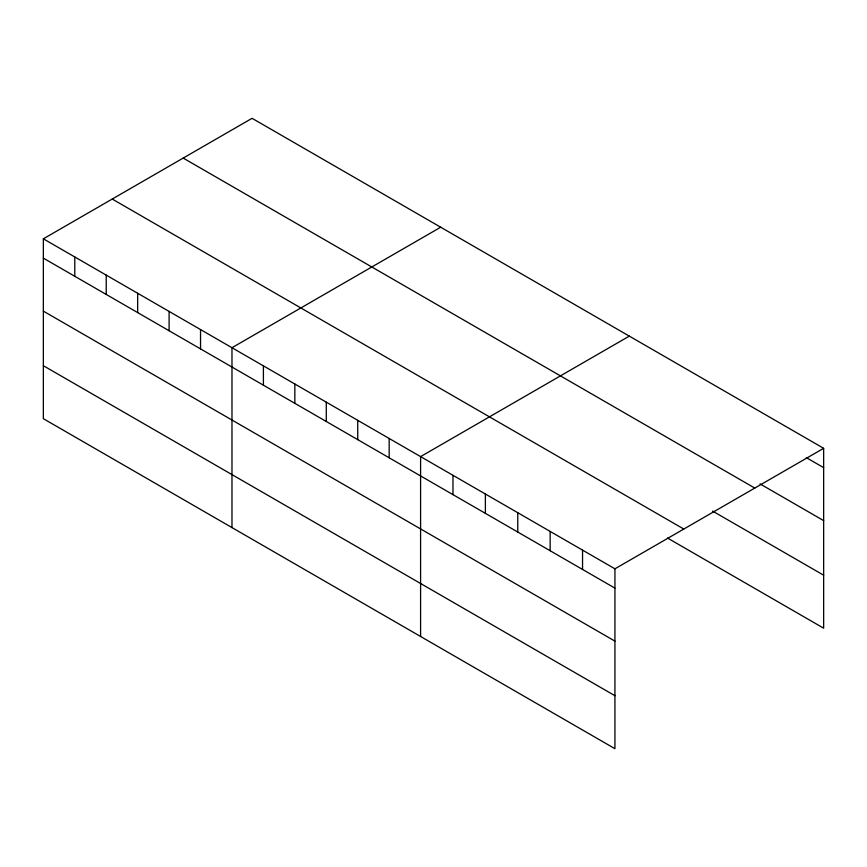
<?xml version="1.0" encoding="UTF-8"?>
<svg xmlns="http://www.w3.org/2000/svg" width="867" height="867" viewBox="0 0 867 867"><rect width="100%" height="100%" fill="white"/><g stroke="black" fill="none" stroke-linecap="round" stroke-linejoin="round"><path stroke-width="1.3" d="M43.35 238.815L614.931 568.817L614.931 748.687L43.35 418.685L43.35 238.815L252.069 118.313L823.65 448.315L823.65 628.185L667.482 538.028M440.685 227.219L231.977 347.721L231.977 527.58M629.312 336.114L420.593 456.616L420.593 636.486M614.931 568.817L823.65 448.315M806.299 457.624L823.65 467.638M760.023 483.884L823.65 520.623M183.186 158.076L754.778 488.078M712.598 511.086L823.65 575.2M112.222 199.052L683.814 529.054M43.35 258.138L614.931 588.14M43.35 311.123L614.931 641.125M43.35 365.701L614.931 695.702M582.548 550.122L582.548 569.446M550.155 531.417L550.155 550.74M517.762 512.722L517.762 532.045M485.379 494.017L485.379 513.34M452.986 475.322L452.986 494.645M389.164 438.464L389.164 457.787M357.724 420.322L357.724 439.645M326.285 402.169L326.285 421.492M294.845 384.016L294.845 403.339M263.405 365.863L263.405 385.186M200.537 329.568L200.537 348.892M169.098 311.416L169.098 330.739M137.658 293.263L137.658 312.586M106.229 275.121L106.229 294.444M74.79 256.968L74.79 276.291"/></g></svg>
